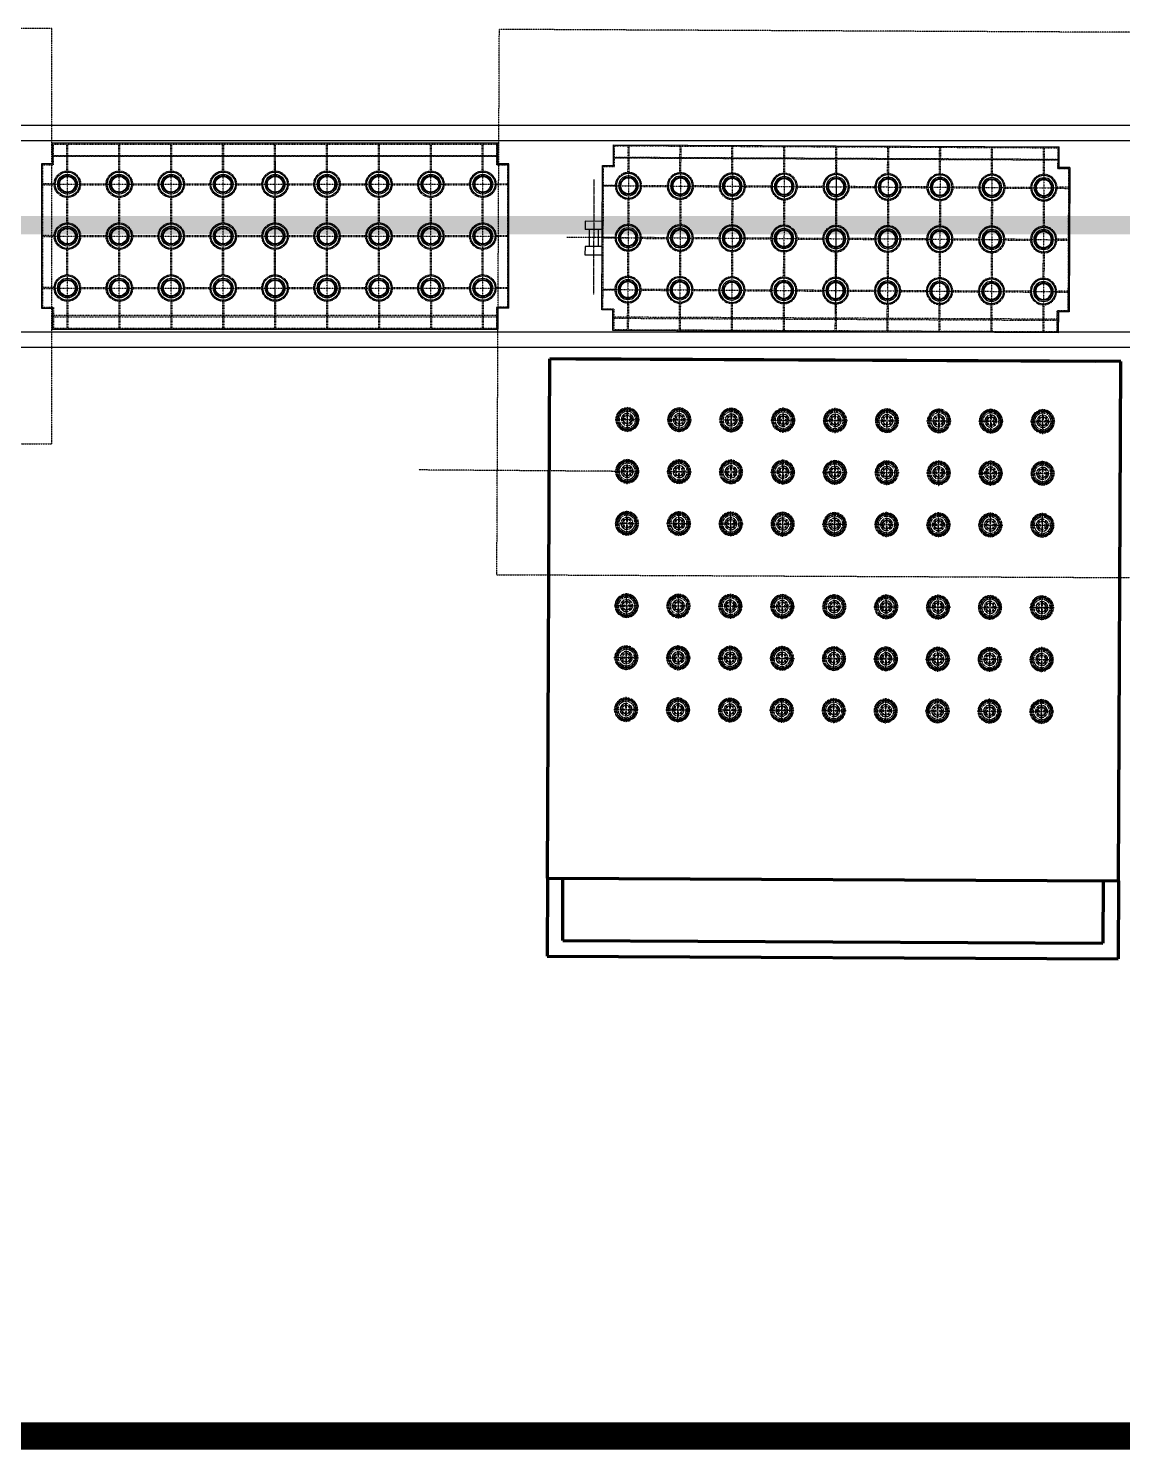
# Model space of a CAD drawing. Header units: inches. Extents: x 185496 to 352137, y 107182 to 179410.
# Drawn here: x 225215 to 227322, y 165395 to 168132 of the extents above; entities that cross this region are included whole.
import ezdxf

# ---------------------------------------------------------------- set-up
doc = ezdxf.new("R2010")
doc.units = ezdxf.units.IN
doc.header["$MEASUREMENT"] = 0
for name, pattern in [('CENTER', [2, 1.25, -0.25, 0.25, -0.25]), ('DASH', [0.35, 0.25, -0.1]), ('DASHED', [0.75, 0.5, -0.25])]:
    doc.linetypes.add(name, pattern=pattern)
for name, color, linetype in [('3中心线层', 1, 'CENTER'), ('4虚线层', 6, 'DASHED'), ('DIM', 2, 'Continuous'), ('ZSX', 4, 'Continuous')]:
    doc.layers.add(name, color=color, linetype=linetype)

# ---------------------------------------------------------------- blocks, each defined once
blk = doc.blocks.new('生产区')
at = {"layer": 'ZSX', "color": 0, "const_width": 0.35, "elevation": -1257.599}
blk.add_lwpolyline([(120580.659, 1544.43), (120628.361, 1544.43)], dxfattribs=at)
blk = doc.blocks.new('*U79')
at = {"color": 3, "linetype": 'DASH', "ltscale": 0.1}
blk.add_circle((0, 0), 25.5, dxfattribs=at)
blk = doc.blocks.new('*U80')
at = {"color": 0, "linetype": 'ByBlock', "lineweight": -2, "transparency": 16777216}
for p in [(0, 0), (100, 0), (200, 0), (0, -100), (100, -100), (200, -100), (0, -200), (100, -200), (200, -200), (0, -300), (100, -300), (200, -300), (0, -400), (100, -400), (200, -400), (0, -500), (100, -500), (200, -500), (0, -600), (100, -600), (200, -600), (0, -700), (100, -700), (200, -700), (0, -800), (100, -800), (200, -800)]:
    blk.add_blockref('*U79', p, dxfattribs=at)
blk = doc.blocks.new('*U81')
at = {"color": 3, "linetype": 'DASH', "ltscale": 0.05}
for p, q in [((-125.4, 1), (-177, 1)), ((-74.6, 1), (-25.4, 1)), ((25.4, 1), (74.6, 1)), ((125.4, 1), (177, 1)), ((-125.4, -1), (-177, -1)), ((-74.6, -1), (-25.4, -1)), ((25.4, -1), (74.6, -1)), ((125.4, -1), (177, -1))]:
    blk.add_line(p, q, dxfattribs=at)
blk = doc.blocks.new('*U82')
at = {"color": 0, "linetype": 'ByBlock', "lineweight": -2, "transparency": 16777216}
for p in [(0, 0), (0, -100), (0, -200), (0, -300), (0, -400), (0, -500), (0, -600), (0, -700), (0, -800)]:
    blk.add_blockref('*U81', p, dxfattribs=at)
blk = doc.blocks.new('*U83')
at = {"color": 3, "linetype": 'DASH', "ltscale": 0.1}
for p, q in [((-1, 24.6), (-1, -24.6)), ((1, 24.6), (1, -24.6))]:
    blk.add_line(p, q, dxfattribs=at)
blk = doc.blocks.new('*U84')
at = {"color": 0, "linetype": 'ByBlock', "lineweight": -2, "transparency": 16777216}
for p in [(0, 0), (100, 0), (200, 0), (0, -100), (100, -100), (200, -100), (0, -200), (100, -200), (200, -200), (0, -300), (100, -300), (200, -300), (0, -400), (100, -400), (200, -400), (0, -500), (100, -500), (200, -500), (0, -600), (100, -600), (200, -600), (0, -700), (100, -700), (200, -700)]:
    blk.add_blockref('*U83', p, dxfattribs=at)
blk = doc.blocks.new('*U85')
at = {"color": 1, "linetype": 'CENTER', "ltscale": 0.01}
for p, q in [((-25, 0), (25, 0)), ((0, 25.2), (0, -25.2))]:
    blk.add_line(p, q, dxfattribs=at)
at = {"lineweight": 30}
for radius in [23.5, 19, 16.5, 15]:
    blk.add_circle((0, 0), radius, dxfattribs=at)
blk = doc.blocks.new('*U86')
at = {"color": 0, "linetype": 'ByBlock', "lineweight": -2, "transparency": 16777216}
for p in [(0, 0), (100, 0), (200, 0), (0, -100), (100, -100), (200, -100), (0, -200), (100, -200), (200, -200), (0, -300), (100, -300), (200, -300), (0, -400), (100, -400), (200, -400), (0, -500), (100, -500), (200, -500), (0, -600), (100, -600), (200, -600), (0, -700), (100, -700), (200, -700), (0, -800), (100, -800), (200, -800)]:
    blk.add_blockref('*U85', p, dxfattribs=at)
blk = doc.blocks.new('332')
at = {"color": 1, "linetype": 'CENTER', "ltscale": 0.01}
blk.add_line((18854.8, 13622), (18854.8, 13597.2), dxfattribs=at)
blk.add_line((18854.8, 13334), (18854.8, 13620))
at = {"lineweight": 30}
for points in [[(19283.8, 13656), (18425.8, 13656), (18425.8, 13616), (18404.8, 13616), (18404.8, 13338)], [(19304.8, 13616), (19283.8, 13616), (19283.8, 13656)], [(19304.8, 13338), (19304.8, 13616)], [(18404.8, 13338), (18425.8, 13338), (18425.8, 13298)], [(19304.8, 13338), (19283.8, 13338), (19283.8, 13298)], [(18425.8, 13298), (19283.8, 13298)]]:
    blk.add_lwpolyline(points, dxfattribs=at)
at = {"color": 3, "linetype": 'DASH', "ltscale": 0.1}
for points in [[(18406.8, 13614), (18427.8, 13614), (18427.8, 13654)], [(18427.8, 13300), (19281.8, 13300), (19281.8, 13340), (19302.8, 13340), (19302.8, 13614), (19281.8, 13614), (19281.8, 13654)], [(18427.8, 13654), (19281.8, 13654), (19281.8, 13614), (19302.8, 13614), (19302.8, 13340), (19281.8, 13340), (19281.8, 13300)], [(18406.8, 13614), (18406.8, 13340)], [(18406.8, 13340), (18427.8, 13340), (18427.8, 13300)]]:
    blk.add_lwpolyline(points, dxfattribs=at)
at = {"color": 3, "linetype": 'DASH', "ltscale": 0.05}
for points in [[(18427.8, 13632.1), (19281.8, 13632.1)], [(19281.8, 13630.1), (18427.8, 13630.1)], [(18406.8, 13576), (18429.4, 13576), (18429.4, 13578), (18406.8, 13578)], [(19302.8, 13576), (19280.3, 13576), (19280.3, 13578), (19302.8, 13578)], [(18406.8, 13476), (18429.4, 13476), (18429.4, 13478), (18406.8, 13478)], [(19302.8, 13476), (19280.3, 13476), (19280.3, 13478), (19302.8, 13478)], [(18406.8, 13376), (18429.4, 13376), (18429.4, 13378), (18406.8, 13378)], [(19302.8, 13376), (19280.3, 13376), (19280.3, 13378), (19302.8, 13378)], [(19281.8, 13323.9), (18427.8, 13323.9)], [(18427.8, 13321.9), (19281.8, 13321.9)]]:
    blk.add_lwpolyline(points, dxfattribs=at)
at = {"rotation": 90}
for name, p in [('*U82', (18454.8, 13477)), ('*U80', (18454.8, 13377)), ('*U86', (18454.8, 13377)), ('*U84', (18504.8, 13377))]:
    blk.add_blockref(name, p, dxfattribs=at)
blk = doc.blocks.new('222')
at = {"color": 1, "linetype": 'CENTER', "ltscale": 0.01}
for p, q in [((35043.5, 25442.8), (35043.5, 25394.2)), ((35019.8, 25418.5), (35067.1, 25418.5))]:
    blk.add_line(p, q, dxfattribs=at)
at = {"lineweight": 30}
for points in [[(35037.8, 25422.7), (35035, 25425.6), (35036.4, 25427), (35039.2, 25424.2)], [(35042.5, 25429.5), (35044.5, 25429.5), (35044.5, 25422), (35042.5, 25422)], [(35047.7, 25424.2), (35050.6, 25427), (35052, 25425.6), (35049.2, 25422.7)], [(35032.5, 25417.5), (35032.5, 25419.5), (35040, 25419.5), (35040, 25417.5)], [(35039.2, 25412.8), (35036.4, 25410), (35035, 25411.4), (35037.8, 25414.2)], [(35044.5, 25407.4), (35042.5, 25407.4), (35042.5, 25415), (35044.5, 25415)], [(35054.5, 25419.5), (35054.5, 25417.5), (35047, 25417.5), (35047, 25419.5)], [(35049.2, 25414.2), (35052, 25411.4), (35050.6, 25410), (35047.7, 25412.8)]]:
    blk.add_lwpolyline(points, close=True, dxfattribs=at)
for radius in [22.3, 20.6, 18.8, 18.5, 15.8, 11.6]:
    blk.add_circle((35043.5, 25418.5), radius, dxfattribs=at)
for start, end in [(96.9521, 128.0479), (51.9521, 83.0479), (141.9521, 173.0479), (186.9521, 218.0479), (231.9521, 263.0479), (276.9521, 308.0479), (6.9521, 38.0479), (321.9521, 353.0479)]:
    blk.add_arc((35043.5, 25418.5), 8.26, start, end, dxfattribs=at)
blk = doc.blocks.new('5456')
at = {"color": 7, "linetype": 'Continuous', "lineweight": 106}
for p, q in [((8951.5, 9282.2), (10051.5, 9282.2)), ((10051.5, 9132.2), (10051.5, 9282.2)), ((8981.5, 9252.2), (10021.5, 9252.2)), ((10021.5, 9132.2), (10021.5, 9252.2)), ((8951.5, 9132.2), (8951.5, 8132.2)), ((8951.5, 9132.2), (10051.5, 9132.2)), ((10051.5, 9132.2), (10051.5, 8132.2)), ((10051.5, 8132.2), (8951.5, 8132.2))]:
    blk.add_line(p, q, dxfattribs=at)
at = {"linetype": 'ByBlock', "lineweight": 106}
for p, q in [((8951.5, 9132.2), (8951.5, 9282.2)), ((8981.5, 9252.2), (8981.5, 9132.2))]:
    blk.add_line(p, q, dxfattribs=at)
at = {"layer": '4虚线层'}
for p in [(-25942, -16611.7), (-25942, -16611.7), (-25942, -16611.7), (-25842, -16611.7), (-25842, -16611.7), (-25842, -16611.7), (-25742, -16611.7), (-25742, -16611.7), (-25742, -16611.7), (-25642, -16611.7), (-25642, -16611.7), (-25642, -16611.7), (-25542, -16611.7), (-25542, -16611.7), (-25542, -16611.7), (-25442, -16611.7), (-25442, -16611.7), (-25442, -16611.7), (-25342, -16611.7), (-25342, -16611.7), (-25342, -16611.7), (-25242, -16611.7), (-25242, -16611.7), (-25242, -16611.7), (-25142, -16611.7), (-25142, -16611.7), (-25142, -16611.7), (-25942, -16711.7), (-25942, -16711.7), (-25942, -16711.7), (-25842, -16711.7), (-25842, -16711.7), (-25842, -16711.7), (-25742, -16711.7), (-25742, -16711.7), (-25742, -16711.7), (-25642, -16711.7), (-25642, -16711.7), (-25642, -16711.7), (-25542, -16711.7), (-25542, -16711.7), (-25542, -16711.7), (-25442, -16711.7), (-25442, -16711.7), (-25442, -16711.7), (-25342, -16711.7), (-25342, -16711.7), (-25342, -16711.7), (-25242, -16711.7), (-25242, -16711.7), (-25242, -16711.7), (-25142, -16711.7), (-25142, -16711.7), (-25142, -16711.7), (-25942, -16811.7), (-25942, -16811.7), (-25942, -16811.7), (-25842, -16811.7), (-25842, -16811.7), (-25842, -16811.7), (-25742, -16811.7), (-25742, -16811.7), (-25742, -16811.7), (-25642, -16811.7), (-25642, -16811.7), (-25642, -16811.7), (-25542, -16811.7), (-25542, -16811.7), (-25542, -16811.7), (-25442, -16811.7), (-25442, -16811.7), (-25442, -16811.7), (-25342, -16811.7), (-25342, -16811.7), (-25342, -16811.7), (-25242, -16811.7), (-25242, -16811.7), (-25242, -16811.7), (-25142, -16811.7), (-25142, -16811.7), (-25142, -16811.7), (-25942, -16970.3), (-25942, -16970.3), (-25942, -16970.3), (-25842, -16970.3), (-25842, -16970.3), (-25842, -16970.3), (-25742, -16970.3), (-25742, -16970.3), (-25742, -16970.3), (-25642, -16970.3), (-25642, -16970.3), (-25642, -16970.3), (-25542, -16970.3), (-25542, -16970.3), (-25542, -16970.3), (-25442, -16970.3), (-25442, -16970.3), (-25442, -16970.3), (-25342, -16970.3), (-25342, -16970.3), (-25342, -16970.3), (-25242, -16970.3), (-25242, -16970.3), (-25242, -16970.3), (-25142, -16970.3), (-25142, -16970.3), (-25142, -16970.3), (-25942, -17070.3), (-25942, -17070.3), (-25942, -17070.3), (-25842, -17070.3), (-25842, -17070.3), (-25842, -17070.3), (-25742, -17070.3), (-25742, -17070.3), (-25742, -17070.3), (-25642, -17070.3), (-25642, -17070.3), (-25642, -17070.3), (-25542, -17070.3), (-25542, -17070.3), (-25542, -17070.3), (-25442, -17070.3), (-25442, -17070.3), (-25442, -17070.3), (-25342, -17070.3), (-25342, -17070.3), (-25342, -17070.3), (-25242, -17070.3), (-25242, -17070.3), (-25242, -17070.3), (-25142, -17070.3), (-25142, -17070.3), (-25142, -17070.3), (-25942, -17170.3), (-25942, -17170.3), (-25942, -17170.3), (-25842, -17170.3), (-25842, -17170.3), (-25842, -17170.3), (-25742, -17170.3), (-25742, -17170.3), (-25742, -17170.3), (-25642, -17170.3), (-25642, -17170.3), (-25642, -17170.3), (-25542, -17170.3), (-25542, -17170.3), (-25542, -17170.3), (-25442, -17170.3), (-25442, -17170.3), (-25442, -17170.3), (-25342, -17170.3), (-25342, -17170.3), (-25342, -17170.3), (-25242, -17170.3), (-25242, -17170.3), (-25242, -17170.3), (-25142, -17170.3), (-25142, -17170.3), (-25142, -17170.3)]:
    blk.add_blockref('222', p, dxfattribs=at)

msp = doc.modelspace()

# ---------------------------------------------------------------- hatches: boundary and pattern name
at = {"layer": '4虚线层'}
h = msp.add_hatch(color=3, dxfattribs=at)
h.dxf.hatch_style = 1
h.paths.add_polyline_path([(219119.77, 167770.6), (235059.82, 167770.6), (235059.82, 167735.6), (219119.77, 167735.6)])

# ---------------------------------------------------------------- linework, layer by layer
for p, q in [((220059.68, 167945.85, 276290.76), (235059.82, 167945.85, 276290.76)), ((220059.68, 167915.85, 276290.76), (235059.82, 167915.85, 276290.76)), ((226319.88, 167744.78, 276290.76), (226286.8, 167744.93, 276290.76)), ((226319.88, 167744.78, 276290.76), (226286.8, 167744.93, 276290.76)), ((226319.88, 167744.78, 276290.76), (226286.8, 167744.93, 276290.76)), ((226294.51, 167744.89, 276290.76), (226294.36, 167711.87, 276290.76)), ((226294.51, 167744.89, 276290.76), (226294.36, 167711.87, 276290.76)), ((226294.51, 167744.89, 276290.76), (226294.36, 167711.87, 276290.76)), ((226312.17, 167744.81, 276290.76), (226312.02, 167711.79, 276290.76)), ((226312.17, 167744.81, 276290.76), (226312.02, 167711.79, 276290.76)), ((226312.17, 167744.81, 276290.76), (226312.02, 167711.79, 276290.76)), ((226319.73, 167711.75, 276290.76), (226286.65, 167711.9, 276290.76)), ((226319.73, 167711.75, 276290.76), (226286.65, 167711.9, 276290.76)), ((226319.73, 167711.75, 276290.76), (226286.65, 167711.9, 276290.76)), ((220059.68, 167547.85, 276290.76), (235059.82, 167547.85, 276290.76)), ((220059.68, 167517.85, 276290.76), (235059.82, 167517.85, 276290.76))]:
    msp.add_line(p, q)
at = {"color": 7, "linetype": 'Continuous', "lineweight": 106}
msp.add_line((227268.72, 167490.64, 276290.76), (226268.73, 167495.25, 276290.76), dxfattribs=at)
at = {"elevation": 276290.76}
msp.add_lwpolyline([(226286.65, 167711.9), (226286.57, 167696.1), (226319.66, 167695.95), (226319.96, 167760.28), (226286.87, 167760.43), (226286.8, 167744.93)], dxfattribs=at)
msp.add_lwpolyline([(226286.65, 167711.9), (226286.57, 167696.1), (226319.66, 167695.95), (226319.96, 167760.28), (226286.87, 167760.43), (226286.8, 167744.93)], dxfattribs=at)
msp.add_lwpolyline([(226286.65, 167711.9), (226286.57, 167696.1), (226319.66, 167695.95), (226319.96, 167760.28), (226286.87, 167760.43), (226286.8, 167744.93)], dxfattribs=at)
at = {"layer": '3中心线层'}
msp.add_line((226303.79, 167841.06, 276290.76), (226302.76, 167619.02, 276290.76), dxfattribs=at)
msp.add_line((226303.79, 167841.06, 276290.76), (226302.76, 167619.02, 276290.76), dxfattribs=at)
msp.add_line((226303.79, 167841.06, 276290.76), (226302.76, 167619.02, 276290.76), dxfattribs=at)
at = {"layer": '4虚线层'}
for p, q in [((225259.82, 168131.85, 276290.76), (223959.82, 168131.85, 276290.76)), ((225259.82, 167331.85, 276290.76), (225259.82, 168131.85, 276290.76)), ((226116.82, 167079.95, 276290.76), (226121.66, 168129.94, 276290.76)), ((226116.82, 167079.95, 276290.76), (226121.66, 168129.94, 276290.76)), ((226116.82, 167079.95, 276290.76), (226121.66, 168129.94, 276290.76)), ((227421.64, 168123.94, 276290.76), (226121.66, 168129.94, 276290.76)), ((226369.81, 167728.79, 276290.76), (226251.75, 167729.33, 276290.76)), ((223959.82, 167331.85, 276290.76), (225259.82, 167331.85, 276290.76)), ((226344.09, 167278.9, 276290.76), (225966.44, 167281.64, 276290.76)), ((226116.82, 167079.95, 276290.76), (227416.8, 167073.95, 276290.76))]:
    msp.add_line(p, q, dxfattribs=at)

# ---------------------------------------------------------------- block references
msp.add_blockref('332', (206834.98, 154254.85, 276290.76))
msp.add_blockref('332', (206834.98, 154254.85, 276290.76))
msp.add_blockref('332', (206834.98, 154254.85, 276290.76))
at = {"xscale": -1, "rotation": 179.7358329447195}
for name, p in [('332', (207977.3, 181290.73, 276290.76)), ('332', (207977.3, 181290.73, 276290.76)), ('332', (207977.3, 181290.73, 276290.76)), ('5456', (217304.84, 175668.89, 276290.76))]:
    msp.add_blockref(name, p, dxfattribs=at)
at = {"layer": 'DIM', "xscale": 150, "yscale": 150, "zscale": 150}
msp.add_blockref('生产区', (-17863053.45, -66243.05, 276290.76), dxfattribs=at)

doc.saveas('drawing.dxf')
